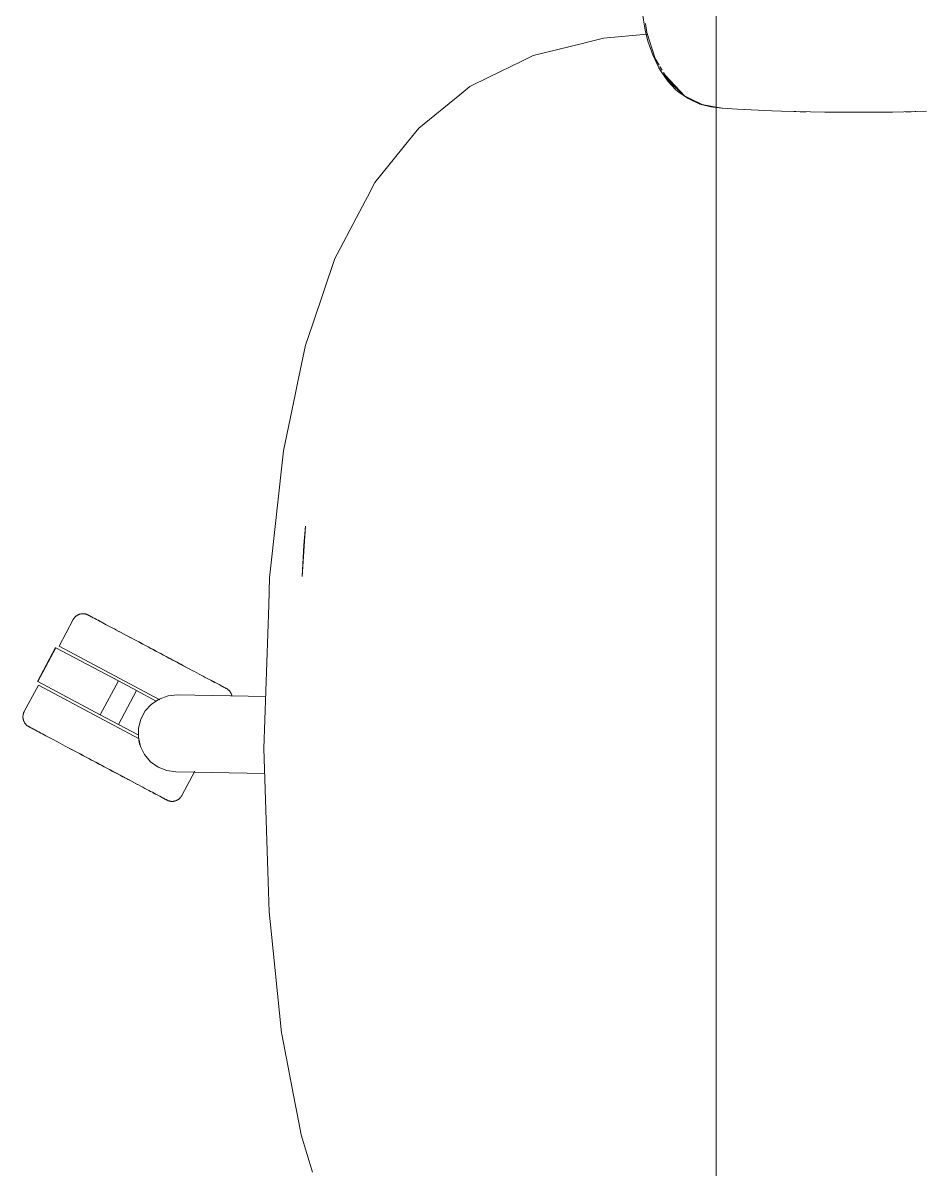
# Model space of a CAD drawing. Header units: millimetres. Extents: x 155927 to 317870, y -36033 to 97293.
# Drawn here: x 181666.6 to 181993.4, y 11377.2 to 11794.4 of the extents above; entities that cross this region are included whole.
import ezdxf

# ---------------------------------------------------------------- set-up
doc = ezdxf.new("R2010")
doc.units = ezdxf.units.MM
doc.header["$MEASUREMENT"] = 0
doc.layers.add('G-IMPT', color=8, linetype='CONTINUOUS', lineweight=9)
doc.layers.add('I-FURN', color=8, linetype='CONTINUOUS', lineweight=9)

msp = doc.modelspace()

# ---------------------------------------------------------------- linework, layer by layer
at = {"layer": 'G-IMPT'}
for p, q in [((181893.04, 11791.69), (181891.92, 11798.46)), ((181893.13, 11794.14), (181893.59, 11790.85)), ((181893.72, 11790.23), (181877.84, 11788.79)), ((181894.02, 11787.77), (181893.04, 11791.69)), ((181893.59, 11790.85), (181896.62, 11781.46)), ((181852.24, 11782.51), (181870.18, 11786.91)), ((181870.18, 11786.91), (181872.55, 11787.49)), ((181877.84, 11788.79), (181872.55, 11787.49)), ((181894.02, 11787.77), (181895.76, 11782.68)), ((181847.88, 11780.36), (181852.24, 11782.51)), ((181895.76, 11782.68), (181897.96, 11778.04)), ((181896.62, 11781.46), (181898.09, 11779.01)), ((181847.88, 11780.36), (181836.41, 11774.71)), ((181897.96, 11778.04), (181898.77, 11776.67)), ((181898.37, 11778.54), (181899.23, 11777.1)), ((181901.21, 11773.21), (181898.77, 11776.67)), ((181829.24, 11771.19), (181836.41, 11774.71)), ((181899.7, 11776.31), (181901.58, 11773.16)), ((181900.39, 11775.25), (181901.67, 11773.78)), ((181900.39, 11775.25), (181907.29, 11767.86)), ((181904.08, 11770.17), (181901.21, 11773.21)), ((181901.58, 11773.16), (181907.29, 11767.86)), ((181901.8, 11773.62), (181904.88, 11770.09)), ((181825.59, 11768.21), (181829.24, 11771.19)), ((181904.08, 11770.17), (181905.4, 11769.03)), ((181907.29, 11767.86), (181904.88, 11770.09)), ((181908.62, 11766.83), (181905.4, 11769.03)), ((181825.59, 11768.21), (181810.64, 11756.04)), ((181909.53, 11766.75), (181907.29, 11767.86)), ((181908.62, 11766.83), (181912.95, 11764.84)), ((181909.54, 11766.75), (181913.79, 11764.65)), ((181916.9, 11763.78), (181912.95, 11764.84)), ((181913.79, 11764.65), (181918.83, 11763.71)), ((181918.83, 11763.54), (181916.9, 11763.78)), ((181918.83, 11763.71), (181921.13, 11763.28)), ((181920.91, 11763.28), (181918.83, 11763.54)), ((181926.57, 11763), (181920.91, 11763.28)), ((181926.57, 11763), (181939.13, 11762.38)), ((181942.68, 11762.26), (181939.13, 11762.38)), ((181958.35, 11761.88), (181942.68, 11762.26)), ((181947.13, 11762.15), (181949.4, 11762.05)), ((181951.62, 11762.05), (181949.4, 11762.05)), ((181958.35, 11761.88), (181962.86, 11761.83)), ((181962.86, 11761.83), (181977.57, 11761.83)), ((181983.04, 11761.91), (181977.57, 11761.83)), ((181983.04, 11761.91), (181995.35, 11762.2)), ((181989.82, 11762.04), (181987.74, 11762.04)), ((181991.48, 11762.12), (181989.82, 11762.04)), ((181810.64, 11756.04), (181806.88, 11751.38)), ((181794.68, 11736.24), (181806.88, 11751.38)), ((181794.68, 11736.24), (181791.97, 11731.11)), ((181791.24, 11729.74), (181791.97, 11731.11)), ((181791.24, 11729.74), (181780.94, 11710.23)), ((181780.94, 11710.23), (181780.07, 11708.57)), ((181771.92, 11684.48), (181780.07, 11708.57)), ((181771.92, 11684.48), (181769.4, 11677.04)), ((181766.53, 11663.22), (181769.4, 11677.04)), ((181765.77, 11659.54), (181766.53, 11663.22)), ((181765.77, 11659.54), (181761.42, 11638.6)), ((181761.42, 11638.6), (181760.93, 11634.18)), ((181756.8, 11596.74), (181760.93, 11634.18)), ((181768.2, 11592.9), (181769.45, 11611.18)), ((181769.45, 11611.18), (181768.84, 11604.23)), ((181768.2, 11592.9), (181768.84, 11604.23)), ((181756.8, 11596.74), (181756.32, 11592.37)), ((181756, 11582.42), (181756.32, 11592.37)), ((181756, 11582.42), (181754.29, 11530.24)), ((181754.29, 11530.24), (181755.91, 11478.08)), ((181755.91, 11478.08), (181756.13, 11470.82)), ((181756.87, 11463.75), (181756.13, 11470.82)), ((181760.69, 11426.76), (181756.87, 11463.75)), ((181760.69, 11426.76), (181760.78, 11426.3)), ((181765.64, 11400.92), (181760.78, 11426.3)), ((181765.64, 11400.92), (181766.35, 11397.25)), ((181767.81, 11389.65), (181766.35, 11397.25)), ((181772, 11376.04), (181767.81, 11389.65))]:
    msp.add_line(p, q, dxfattribs=at)
at = {"layer": 'I-FURN'}
for p, q in [((181918.83, 10785.82), (181918.83, 12185.82)), ((181918.83, 12185.82), (181918.83, 10785.82)), ((181684.84, 11577.17), (181679.69, 11567.48)), ((181684.84, 11577.17), (181684.92, 11577.31)), ((181684.92, 11577.31), (181685, 11577.45)), ((181685, 11577.45), (181685.09, 11577.58)), ((181685.09, 11577.58), (181685.19, 11577.71)), ((181685.19, 11577.71), (181685.29, 11577.84)), ((181685.29, 11577.84), (181685.39, 11577.96)), ((181685.39, 11577.96), (181685.5, 11578.08)), ((181685.5, 11578.08), (181685.62, 11578.19)), ((181685.62, 11578.19), (181685.74, 11578.3)), ((181685.74, 11578.3), (181685.86, 11578.41)), ((181685.86, 11578.41), (181685.99, 11578.51)), ((181685.99, 11578.51), (181686.12, 11578.6)), ((181686.12, 11578.6), (181686.25, 11578.69)), ((181686.25, 11578.69), (181686.39, 11578.77)), ((181686.39, 11578.77), (181686.53, 11578.85)), ((181686.53, 11578.85), (181686.68, 11578.92)), ((181686.68, 11578.92), (181686.82, 11578.99)), ((181686.82, 11578.99), (181686.97, 11579.05)), ((181686.97, 11579.05), (181687.12, 11579.1)), ((181687.12, 11579.1), (181687.28, 11579.15)), ((181687.28, 11579.15), (181687.43, 11579.19)), ((181687.43, 11579.19), (181687.59, 11579.23)), ((181687.59, 11579.23), (181687.75, 11579.26)), ((181687.75, 11579.26), (181687.91, 11579.28)), ((181687.91, 11579.28), (181688.07, 11579.29)), ((181688.07, 11579.29), (181688.23, 11579.3)), ((181688.23, 11579.3), (181688.39, 11579.31)), ((181688.39, 11579.31), (181688.55, 11579.31)), ((181688.55, 11579.31), (181688.71, 11579.3)), ((181688.71, 11579.3), (181688.87, 11579.28)), ((181688.87, 11579.28), (181689.03, 11579.26)), ((181689.03, 11579.26), (181689.19, 11579.23)), ((181689.19, 11579.23), (181689.35, 11579.19)), ((181689.35, 11579.19), (181689.51, 11579.15)), ((181689.51, 11579.15), (181689.66, 11579.11)), ((181689.66, 11579.11), (181689.81, 11579.05)), ((181689.81, 11579.05), (181689.96, 11578.99)), ((181689.96, 11578.99), (181690.11, 11578.93)), ((181690.11, 11578.93), (181690.25, 11578.86)), ((181690.25, 11578.86), (181690.29, 11578.84)), ((181690.29, 11578.84), (181690.31, 11578.83)), ((181690.3, 11578.83), (181690.29, 11578.84)), ((181690.34, 11578.81), (181690.3, 11578.83)), ((181690.31, 11578.83), (181690.37, 11578.79)), ((181690.42, 11578.77), (181690.34, 11578.81)), ((181690.37, 11578.79), (181690.47, 11578.74)), ((181690.54, 11578.7), (181690.42, 11578.77)), ((181690.47, 11578.74), (181690.61, 11578.67)), ((181690.71, 11578.62), (181690.54, 11578.7)), ((181690.61, 11578.67), (181690.79, 11578.57)), ((181690.91, 11578.51), (181690.71, 11578.62)), ((181690.79, 11578.57), (181691.01, 11578.45)), ((181691.15, 11578.38), (181690.91, 11578.51)), ((181691.01, 11578.45), (181691.27, 11578.32)), ((181691.43, 11578.23), (181691.15, 11578.38)), ((181691.27, 11578.32), (181691.57, 11578.16)), ((181691.74, 11578.06), (181691.43, 11578.23)), ((181691.57, 11578.16), (181691.9, 11577.98)), ((181692.1, 11577.88), (181691.74, 11578.06)), ((181691.9, 11577.98), (181692.28, 11577.78)), ((181692.49, 11577.67), (181692.1, 11577.88)), ((181692.28, 11577.78), (181692.69, 11577.56)), ((181692.92, 11577.44), (181692.49, 11577.67)), ((181692.69, 11577.56), (181693.13, 11577.33)), ((181693.39, 11577.19), (181692.92, 11577.44)), ((181693.13, 11577.33), (181693.61, 11577.07)), ((181693.89, 11576.92), (181693.39, 11577.19)), ((181693.61, 11577.07), (181694.13, 11576.8)), ((181694.43, 11576.64), (181693.89, 11576.92)), ((181694.13, 11576.8), (181694.68, 11576.5)), ((181694.99, 11576.34), (181694.43, 11576.64)), ((181694.68, 11576.5), (181695.27, 11576.19)), ((181695.6, 11576.02), (181694.99, 11576.34)), ((181696.23, 11575.68), (181695.6, 11576.02)), ((181696.89, 11575.33), (181696.23, 11575.68)), ((181697.59, 11574.96), (181696.89, 11575.33)), ((181698.31, 11574.57), (181697.59, 11574.96)), ((181699.06, 11574.18), (181698.31, 11574.57)), ((181699.84, 11573.76), (181699.06, 11574.18)), ((181700.64, 11573.34), (181699.84, 11573.76)), ((181701.46, 11572.9), (181700.64, 11573.34)), ((181701.01, 11573.14), (181701.85, 11572.69)), ((181702.31, 11572.45), (181701.46, 11572.9)), ((181701.85, 11572.69), (181702.7, 11572.24)), ((181703.18, 11571.99), (181702.31, 11572.45)), ((181702.7, 11572.24), (181703.58, 11571.77)), ((181704.06, 11571.51), (181703.18, 11571.99)), ((181703.58, 11571.77), (181704.48, 11571.29)), ((181704.97, 11571.03), (181704.06, 11571.51)), ((181704.48, 11571.29), (181705.39, 11570.81)), ((181705.89, 11570.54), (181704.97, 11571.03)), ((181705.39, 11570.81), (181706.32, 11570.31)), ((181706.83, 11570.04), (181705.89, 11570.54)), ((181706.32, 11570.31), (181707.27, 11569.81)), ((181707.78, 11569.54), (181706.83, 11570.04)), ((181707.27, 11569.81), (181708.22, 11569.3)), ((181708.74, 11569.03), (181707.78, 11569.54)), ((181708.22, 11569.3), (181709.19, 11568.79)), ((181709.72, 11568.51), (181708.74, 11569.03)), ((181709.19, 11568.79), (181710.17, 11568.27)), ((181710.7, 11567.98), (181709.72, 11568.51)), ((181710.17, 11568.27), (181711.16, 11567.74)), ((181678.4, 11567.04), (181671.83, 11554.68)), ((181672, 11554.59), (181678.57, 11566.95)), ((181678.57, 11566.95), (181701.28, 11554.87)), ((181716.44, 11547.94), (181679.69, 11567.48)), ((181711.69, 11567.46), (181710.7, 11567.98)), ((181711.16, 11567.74), (181712.15, 11567.21)), ((181712.69, 11566.93), (181711.69, 11567.46)), ((181712.15, 11567.21), (181713.15, 11566.68)), ((181713.69, 11566.4), (181712.69, 11566.93)), ((181713.15, 11566.68), (181714.15, 11566.15)), ((181714.7, 11565.86), (181713.69, 11566.4)), ((181714.15, 11566.15), (181715.16, 11565.62)), ((181715.7, 11565.33), (181714.7, 11565.86)), ((181715.16, 11565.62), (181716.16, 11565.08)), ((181716.71, 11564.79), (181715.7, 11565.33)), ((181716.16, 11565.08), (181717.17, 11564.55)), ((181717.71, 11564.26), (181716.71, 11564.79)), ((181717.17, 11564.55), (181718.17, 11564.01)), ((181718.71, 11563.73), (181717.71, 11564.26)), ((181718.17, 11564.01), (181719.17, 11563.48)), ((181719.7, 11563.2), (181718.71, 11563.73)), ((181719.17, 11563.48), (181720.16, 11562.96)), ((181720.69, 11562.67), (181719.7, 11563.2)), ((181720.16, 11562.96), (181721.14, 11562.43)), ((181721.67, 11562.15), (181720.69, 11562.67)), ((181721.14, 11562.43), (181722.12, 11561.92)), ((181722.64, 11561.64), (181721.67, 11562.15)), ((181722.12, 11561.92), (181723.08, 11561.4)), ((181723.59, 11561.13), (181722.64, 11561.64)), ((181723.08, 11561.4), (181724.03, 11560.9)), ((181724.54, 11560.63), (181723.59, 11561.13)), ((181724.03, 11560.9), (181724.97, 11560.4)), ((181725.47, 11560.13), (181724.54, 11560.63)), ((181724.97, 11560.4), (181725.89, 11559.91)), ((181726.38, 11559.65), (181725.47, 11560.13)), ((181725.89, 11559.91), (181726.8, 11559.43)), ((181727.28, 11559.17), (181726.38, 11559.65)), ((181728.15, 11558.7), (181727.28, 11559.17)), ((181729.01, 11558.25), (181728.15, 11558.7)), ((181729.85, 11557.81), (181729.01, 11558.25)), ((181730.66, 11557.37), (181729.85, 11557.81)), ((181731.45, 11556.95), (181730.66, 11557.37)), ((181732.21, 11556.55), (181731.45, 11556.95)), ((181732.94, 11556.16), (181732.21, 11556.55)), ((181733.65, 11555.78), (181732.94, 11556.16)), ((181734.33, 11555.42), (181733.65, 11555.78)), ((181672.18, 11553.36), (181667.03, 11543.67)), ((181694.7, 11542.51), (181672, 11554.59)), ((181672.18, 11553.36), (181672.18, 11553.36)), ((181708.9, 11533.83), (181672.18, 11553.36)), ((181694.7, 11542.51), (181701.28, 11554.87)), ((181701.28, 11554.87), (181707.92, 11551.34)), ((181701.35, 11538.98), (181707.92, 11551.34)), ((181707.92, 11551.34), (181715.06, 11547.54)), ((181734.98, 11555.08), (181734.33, 11555.42)), ((181735.59, 11554.75), (181734.98, 11555.08)), ((181736.18, 11554.44), (181735.59, 11554.75)), ((181735.86, 11554.61), (181736.43, 11554.3)), ((181736.73, 11554.15), (181736.18, 11554.44)), ((181736.43, 11554.3), (181736.97, 11554.02)), ((181737.24, 11553.87), (181736.73, 11554.15)), ((181736.97, 11554.02), (181737.47, 11553.75)), ((181737.73, 11553.62), (181737.24, 11553.87)), ((181737.47, 11553.75), (181737.94, 11553.5)), ((181738.17, 11553.38), (181737.73, 11553.62)), ((181737.94, 11553.5), (181738.37, 11553.28)), ((181738.58, 11553.16), (181738.17, 11553.38)), ((181738.37, 11553.28), (181738.76, 11553.07)), ((181738.96, 11552.96), (181738.58, 11553.16)), ((181738.76, 11553.07), (181739.11, 11552.88)), ((181739.29, 11552.78), (181738.96, 11552.96)), ((181739.11, 11552.88), (181739.43, 11552.71)), ((181739.59, 11552.63), (181739.29, 11552.78)), ((181739.43, 11552.71), (181739.71, 11552.56)), ((181739.85, 11552.49), (181739.59, 11552.63)), ((181739.71, 11552.56), (181739.95, 11552.43)), ((181740.07, 11552.37), (181739.85, 11552.49)), ((181739.95, 11552.43), (181740.15, 11552.33)), ((181740.25, 11552.28), (181740.07, 11552.37)), ((181740.15, 11552.33), (181740.32, 11552.24)), ((181740.39, 11552.2), (181740.25, 11552.28)), ((181740.32, 11552.24), (181740.44, 11552.17)), ((181740.49, 11552.15), (181740.39, 11552.2)), ((181740.44, 11552.17), (181740.52, 11552.13)), ((181740.55, 11552.12), (181740.49, 11552.15)), ((181740.52, 11552.13), (181740.56, 11552.11)), ((181740.57, 11552.11), (181740.55, 11552.12)), ((181740.56, 11552.11), (181740.57, 11552.11)), ((181740.57, 11552.11), (181740.71, 11552.03)), ((181740.71, 11552.03), (181740.85, 11551.94)), ((181740.85, 11551.94), (181740.98, 11551.85)), ((181740.98, 11551.85), (181741.11, 11551.76)), ((181741.11, 11551.76), (181741.24, 11551.66)), ((181741.24, 11551.66), (181741.36, 11551.55)), ((181741.36, 11551.55), (181741.48, 11551.44)), ((181741.48, 11551.44), (181741.59, 11551.33)), ((181713.38, 11546.4), (181716.19, 11548.27)), ((181716.19, 11548.27), (181719.37, 11549.41)), ((181719.37, 11549.41), (181722.72, 11549.76)), ((181722.72, 11549.76), (181754.91, 11549.2)), ((181741.59, 11551.33), (181741.7, 11551.21)), ((181741.7, 11551.21), (181741.8, 11551.09)), ((181741.8, 11551.09), (181741.9, 11550.96)), ((181741.9, 11550.96), (181742, 11550.83)), ((181742, 11550.83), (181742.08, 11550.69)), ((181742.08, 11550.69), (181742.17, 11550.56)), ((181742.17, 11550.56), (181742.25, 11550.42)), ((181742.25, 11550.42), (181742.32, 11550.27)), ((181742.32, 11550.27), (181742.38, 11550.12)), ((181742.38, 11550.12), (181742.44, 11549.97)), ((181742.44, 11549.97), (181742.5, 11549.82)), ((181742.5, 11549.82), (181742.55, 11549.67)), ((181742.55, 11549.67), (181742.59, 11549.51)), ((181742.59, 11549.51), (181742.62, 11549.36)), ((181666.71, 11542.89), (181666.76, 11543.04)), ((181666.76, 11543.04), (181666.81, 11543.19)), ((181666.81, 11543.19), (181666.87, 11543.34)), ((181666.87, 11543.34), (181666.94, 11543.49)), ((181666.94, 11543.49), (181667.01, 11543.63)), ((181667.01, 11543.63), (181667.03, 11543.67)), ((181709.48, 11540.96), (181711.1, 11543.92)), ((181711.1, 11543.92), (181713.38, 11546.4)), ((181666.56, 11541.93), (181666.57, 11542.09)), ((181666.56, 11541.77), (181666.56, 11541.93)), ((181666.56, 11541.61), (181666.56, 11541.77)), ((181666.57, 11541.45), (181666.56, 11541.61)), ((181666.57, 11542.09), (181666.59, 11542.25)), ((181666.59, 11541.29), (181666.57, 11541.45)), ((181666.59, 11542.25), (181666.61, 11542.41)), ((181666.61, 11541.13), (181666.59, 11541.29)), ((181666.61, 11542.41), (181666.64, 11542.57)), ((181666.64, 11540.97), (181666.61, 11541.13)), ((181666.64, 11542.57), (181666.67, 11542.73)), ((181666.68, 11540.81), (181666.64, 11540.97)), ((181666.67, 11542.73), (181666.71, 11542.89)), ((181666.72, 11540.66), (181666.68, 11540.81)), ((181666.77, 11540.5), (181666.72, 11540.66)), ((181666.82, 11540.35), (181666.77, 11540.5)), ((181666.88, 11540.2), (181666.82, 11540.35)), ((181666.95, 11540.06), (181666.88, 11540.2)), ((181667.02, 11539.91), (181666.95, 11540.06)), ((181667.1, 11539.77), (181667.02, 11539.91)), ((181667.18, 11539.63), (181667.1, 11539.77)), ((181667.27, 11539.5), (181667.18, 11539.63)), ((181667.36, 11539.37), (181667.27, 11539.5)), ((181667.46, 11539.24), (181667.36, 11539.37)), ((181667.56, 11539.12), (181667.46, 11539.24)), ((181667.67, 11539), (181667.56, 11539.12)), ((181667.79, 11538.88), (181667.67, 11539)), ((181667.9, 11538.77), (181667.79, 11538.88)), ((181701.35, 11538.98), (181694.7, 11542.51)), ((181708.49, 11535.18), (181701.35, 11538.98)), ((181708.62, 11537.7), (181709.48, 11540.96)), ((181668.03, 11538.67), (181667.9, 11538.77)), ((181668.15, 11538.57), (181668.03, 11538.67)), ((181668.28, 11538.47), (181668.15, 11538.57)), ((181668.42, 11538.38), (181668.28, 11538.47)), ((181668.56, 11538.3), (181668.42, 11538.38)), ((181668.7, 11538.22), (181668.56, 11538.3)), ((181668.74, 11538.2), (181668.7, 11538.22)), ((181668.7, 11538.22), (181668.7, 11538.22)), ((181668.7, 11538.22), (181668.72, 11538.21)), ((181668.72, 11538.21), (181668.78, 11538.18)), ((181668.83, 11538.15), (181668.74, 11538.2)), ((181668.78, 11538.18), (181668.88, 11538.12)), ((181668.95, 11538.09), (181668.83, 11538.15)), ((181668.88, 11538.12), (181669.02, 11538.05)), ((181669.11, 11538), (181668.95, 11538.09)), ((181669.02, 11538.05), (181669.2, 11537.95)), ((181669.31, 11537.89), (181669.11, 11538)), ((181669.2, 11537.95), (181669.42, 11537.84)), ((181669.55, 11537.77), (181669.31, 11537.89)), ((181669.42, 11537.84), (181669.68, 11537.7)), ((181669.83, 11537.62), (181669.55, 11537.77)), ((181669.68, 11537.7), (181669.97, 11537.54)), ((181670.15, 11537.45), (181669.83, 11537.62)), ((181669.97, 11537.54), (181670.31, 11537.36)), ((181670.5, 11537.26), (181670.15, 11537.45)), ((181670.31, 11537.36), (181670.68, 11537.17)), ((181670.9, 11537.05), (181670.5, 11537.26)), ((181670.68, 11537.17), (181671.09, 11536.95)), ((181671.33, 11536.82), (181670.9, 11537.05)), ((181671.09, 11536.95), (181671.54, 11536.71)), ((181671.79, 11536.57), (181671.33, 11536.82)), ((181671.54, 11536.71), (181672.02, 11536.45)), ((181672.29, 11536.31), (181671.79, 11536.57)), ((181672.02, 11536.45), (181672.54, 11536.18)), ((181672.83, 11536.02), (181672.29, 11536.31)), ((181672.54, 11536.18), (181673.09, 11535.89)), ((181673.4, 11535.72), (181672.83, 11536.02)), ((181673.09, 11535.89), (181673.67, 11535.58)), ((181673.67, 11535.58), (181674.29, 11535.25)), ((181674.29, 11535.25), (181674.94, 11534.9)), ((181674.94, 11534.9), (181675.61, 11534.54)), ((181708.56, 11534.33), (181708.62, 11537.7)), ((181675.61, 11534.54), (181676.32, 11534.17)), ((181676.32, 11534.17), (181677.06, 11533.78)), ((181677.06, 11533.78), (181677.82, 11533.37)), ((181677.82, 11533.37), (181678.61, 11532.95)), ((181678.61, 11532.95), (181679.42, 11532.52)), ((181679.42, 11532.52), (181680.25, 11532.08)), ((181680.25, 11532.08), (181681.11, 11531.62)), ((181681.11, 11531.62), (181681.99, 11531.16)), ((181681.99, 11531.16), (181682.88, 11530.68)), ((181683.37, 11530.42), (181682.47, 11530.9)), ((181682.88, 11530.68), (181683.8, 11530.19)), ((181709.31, 11531.04), (181708.56, 11534.33)), ((181710.82, 11528.02), (181709.31, 11531.04)), ((181684.3, 11529.93), (181683.37, 11530.42)), ((181683.8, 11530.19), (181684.73, 11529.7)), ((181685.23, 11529.43), (181684.3, 11529.93)), ((181684.73, 11529.7), (181685.67, 11529.2)), ((181686.18, 11528.92), (181685.23, 11529.43)), ((181685.67, 11529.2), (181686.63, 11528.69)), ((181687.15, 11528.41), (181686.18, 11528.92)), ((181686.63, 11528.69), (181687.6, 11528.17)), ((181688.12, 11527.89), (181687.15, 11528.41)), ((181687.6, 11528.17), (181688.57, 11527.65)), ((181689.11, 11527.37), (181688.12, 11527.89)), ((181688.57, 11527.65), (181689.56, 11527.13)), ((181690.1, 11526.84), (181689.11, 11527.37)), ((181689.56, 11527.13), (181690.56, 11526.6)), ((181691.09, 11526.31), (181690.1, 11526.84)), ((181690.56, 11526.6), (181691.55, 11526.07)), ((181692.1, 11525.78), (181691.09, 11526.31)), ((181713.02, 11525.46), (181710.82, 11528.02)), ((181691.55, 11526.07), (181692.56, 11525.53)), ((181693.1, 11525.25), (181692.1, 11525.78)), ((181692.56, 11525.53), (181693.56, 11525)), ((181694.11, 11524.71), (181693.1, 11525.25)), ((181693.56, 11525), (181694.57, 11524.47)), ((181695.11, 11524.18), (181694.11, 11524.71)), ((181694.57, 11524.47), (181695.57, 11523.93)), ((181696.11, 11523.64), (181695.11, 11524.18)), ((181695.57, 11523.93), (181696.57, 11523.4)), ((181697.11, 11523.11), (181696.11, 11523.64)), ((181696.57, 11523.4), (181697.57, 11522.87)), ((181698.11, 11522.58), (181697.11, 11523.11)), ((181697.57, 11522.87), (181698.56, 11522.34)), ((181699.09, 11522.06), (181698.11, 11522.58)), ((181698.56, 11522.34), (181699.55, 11521.82)), ((181715.76, 11523.5), (181713.02, 11525.46)), ((181718.89, 11522.24), (181715.76, 11523.5)), ((181722.23, 11521.78), (181718.89, 11522.24)), ((181700.07, 11521.54), (181699.09, 11522.06)), ((181699.55, 11521.82), (181700.52, 11521.3)), ((181701.04, 11521.02), (181700.07, 11521.54)), ((181700.52, 11521.3), (181701.48, 11520.79)), ((181702, 11520.51), (181701.04, 11521.02)), ((181701.48, 11520.79), (181702.43, 11520.28)), ((181702.94, 11520.01), (181702, 11520.51)), ((181702.43, 11520.28), (181703.37, 11519.78)), ((181703.87, 11519.52), (181702.94, 11520.01)), ((181703.37, 11519.78), (181704.29, 11519.29)), ((181704.79, 11519.03), (181703.87, 11519.52)), ((181704.29, 11519.29), (181705.2, 11518.81)), ((181705.68, 11518.56), (181704.79, 11519.03)), ((181705.2, 11518.81), (181706.09, 11518.34)), ((181706.56, 11518.09), (181705.68, 11518.56)), ((181706.09, 11518.34), (181706.96, 11517.88)), ((181707.42, 11517.63), (181706.56, 11518.09)), ((181754.57, 11521.21), (181722.23, 11521.78)), ((181724.42, 11513.16), (181729.12, 11522)), ((181706.96, 11517.88), (181707.8, 11517.43)), ((181708.25, 11517.19), (181707.42, 11517.63)), ((181707.8, 11517.43), (181708.63, 11516.99)), ((181708.63, 11516.99), (181709.43, 11516.56)), ((181709.43, 11516.56), (181710.2, 11516.15)), ((181710.2, 11516.15), (181710.95, 11515.75)), ((181710.95, 11515.75), (181711.68, 11515.37)), ((181711.68, 11515.37), (181712.37, 11515)), ((181712.37, 11515), (181713.03, 11514.65)), ((181713.03, 11514.65), (181713.67, 11514.31)), ((181713.67, 11514.31), (181714.27, 11513.99)), ((181714.58, 11513.82), (181714, 11514.13)), ((181714.27, 11513.99), (181714.84, 11513.69)), ((181715.13, 11513.53), (181714.58, 11513.82)), ((181714.84, 11513.69), (181715.37, 11513.4)), ((181715.65, 11513.26), (181715.13, 11513.53)), ((181715.37, 11513.4), (181715.87, 11513.14)), ((181716.13, 11513), (181715.65, 11513.26)), ((181715.87, 11513.14), (181716.34, 11512.89)), ((181716.58, 11512.76), (181716.13, 11513)), ((181716.34, 11512.89), (181716.77, 11512.66)), ((181716.99, 11512.54), (181716.58, 11512.76)), ((181716.77, 11512.66), (181717.16, 11512.45)), ((181717.36, 11512.35), (181716.99, 11512.54)), ((181717.16, 11512.45), (181717.52, 11512.26)), ((181717.7, 11512.17), (181717.36, 11512.35)), ((181717.52, 11512.26), (181717.84, 11512.09)), ((181717.99, 11512.01), (181717.7, 11512.17)), ((181717.84, 11512.09), (181718.12, 11511.94)), ((181718.25, 11511.87), (181717.99, 11512.01)), ((181718.12, 11511.94), (181718.36, 11511.82)), ((181718.47, 11511.76), (181718.25, 11511.87)), ((181718.36, 11511.82), (181718.56, 11511.71)), ((181718.65, 11511.66), (181718.47, 11511.76)), ((181718.56, 11511.71), (181718.72, 11511.62)), ((181718.79, 11511.59), (181718.65, 11511.66)), ((181718.72, 11511.62), (181718.84, 11511.56)), ((181718.89, 11511.53), (181718.79, 11511.59)), ((181718.84, 11511.56), (181718.92, 11511.52)), ((181718.95, 11511.5), (181718.89, 11511.53)), ((181718.92, 11511.52), (181718.97, 11511.49)), ((181718.97, 11511.49), (181718.95, 11511.5)), ((181719.01, 11511.47), (181718.97, 11511.49)), ((181718.97, 11511.49), (181718.97, 11511.49)), ((181719.15, 11511.4), (181719.01, 11511.47)), ((181719.3, 11511.33), (181719.15, 11511.4)), ((181719.45, 11511.27), (181719.3, 11511.33)), ((181719.6, 11511.22), (181719.45, 11511.27)), ((181719.76, 11511.17), (181719.6, 11511.22)), ((181719.91, 11511.13), (181719.76, 11511.17)), ((181720.07, 11511.1), (181719.91, 11511.13)), ((181720.23, 11511.07), (181720.07, 11511.1)), ((181720.39, 11511.05), (181720.23, 11511.07)), ((181720.55, 11511.03), (181720.39, 11511.05)), ((181720.71, 11511.02), (181720.55, 11511.03)), ((181720.87, 11511.02), (181720.71, 11511.02)), ((181721.03, 11511.02), (181720.87, 11511.02)), ((181721.19, 11511.03), (181721.03, 11511.02)), ((181721.35, 11511.05), (181721.19, 11511.03)), ((181721.51, 11511.07), (181721.35, 11511.05)), ((181721.67, 11511.1), (181721.51, 11511.07)), ((181721.83, 11511.14), (181721.67, 11511.1)), ((181721.99, 11511.18), (181721.83, 11511.14)), ((181722.14, 11511.23), (181721.99, 11511.18)), ((181722.29, 11511.28), (181722.14, 11511.23)), ((181722.44, 11511.34), (181722.29, 11511.28)), ((181722.59, 11511.41), (181722.44, 11511.34)), ((181722.73, 11511.48), (181722.59, 11511.41)), ((181722.87, 11511.55), (181722.73, 11511.48)), ((181723.01, 11511.64), (181722.87, 11511.55)), ((181723.15, 11511.73), (181723.01, 11511.64)), ((181723.28, 11511.82), (181723.15, 11511.73)), ((181723.4, 11511.92), (181723.28, 11511.82)), ((181723.53, 11512.02), (181723.4, 11511.92)), ((181723.65, 11512.13), (181723.53, 11512.02)), ((181723.76, 11512.25), (181723.65, 11512.13)), ((181723.87, 11512.36), (181723.76, 11512.25)), ((181723.97, 11512.49), (181723.87, 11512.36)), ((181724.07, 11512.61), (181723.97, 11512.49)), ((181724.17, 11512.74), (181724.07, 11512.61)), ((181724.26, 11512.88), (181724.17, 11512.74)), ((181724.34, 11513.02), (181724.26, 11512.88)), ((181724.42, 11513.16), (181724.34, 11513.02))]:
    msp.add_line(p, q, dxfattribs=at)
msp.add_arc((181722.29, 11535.77), 13.81, 192.3473, 197.336, dxfattribs=at)
msp.add_open_spline([(181708.97, 11532.13), (181708.85, 11532.55), (181708.78, 11532.99), (181708.72, 11533.42)], degree=3, dxfattribs=at)

doc.saveas('drawing.dxf')
